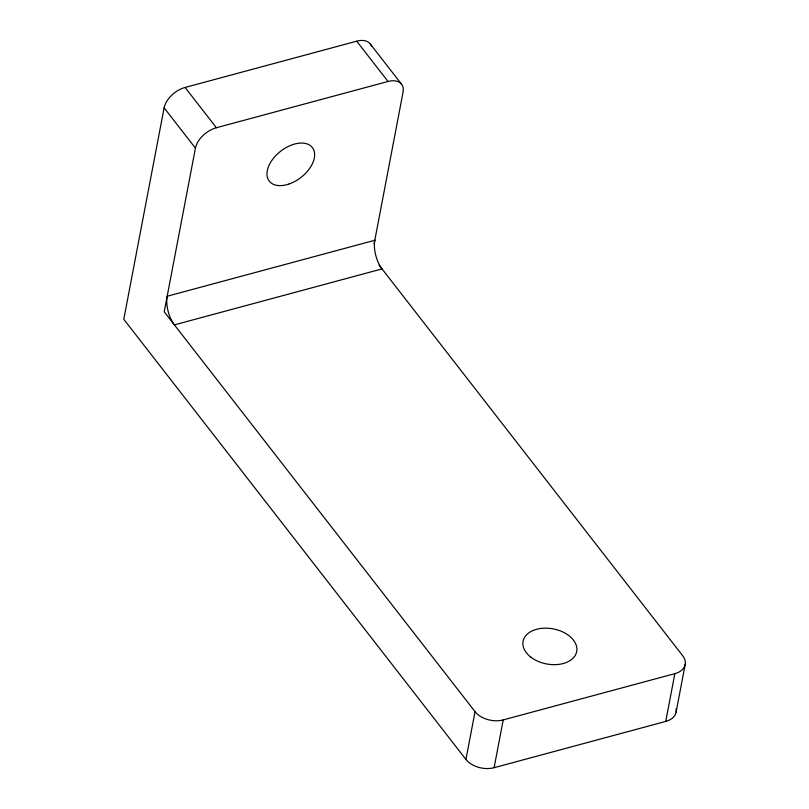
<?xml version="1.0" encoding="UTF-8"?>
<svg xmlns="http://www.w3.org/2000/svg" width="809" height="809" viewBox="0 0 809 809"><rect width="100%" height="100%" fill="white"/><g stroke="black" fill="none" stroke-linecap="round" stroke-linejoin="round"><path stroke-width="1.21" d="M371.503 46.305A20.882 12.691 -37.9 0 0 356.708 41.188L185.079 87.453A20.882 12.691 -37.9 0 0 164.116 107.83L123.787 319.272L465.933 759.449A20.882 13.642 10.8 0 0 494.107 767.69L665.736 721.426A20.882 13.642 10.8 0 0 676.081 708.856M374.122 243.863L403.054 92.155A20.882 12.691 -37.9 0 0 388.027 81.476L216.397 127.741A20.882 12.691 -37.9 0 0 195.434 148.128L164.217 311.778L475.045 711.667A20.882 13.642 10.8 0 0 503.218 719.909L674.858 673.644A20.882 13.642 10.8 0 0 682.665 655.705L379.108 265.17M465.933 759.449L475.045 711.667M494.107 767.69L503.218 719.909M665.736 721.426L674.858 673.644M676.102 712.102L685.213 664.32M370.047 43.666L401.365 83.954M356.708 41.188L388.027 81.476M185.079 87.453L216.397 127.741M164.116 107.83L195.434 148.128M374.8 240.283L167.18 296.246A20.882 9.425 74.9 0 0 174.4 324.874L382.02 268.912A20.882 9.425 74.9 0 1 374.8 240.283M530.603 656.969A27.314 17.849 10.8 0 0 575.937 654.036A27.314 17.849 10.8 0 0 543.122 628.229A27.314 17.849 10.8 0 0 530.603 656.969M288.621 184.149A27.314 16.595 -37.9 0 0 312.476 147.713A27.314 16.595 -37.9 0 0 271.349 161.163A27.314 16.595 -37.9 0 0 288.621 184.149"/></g></svg>
